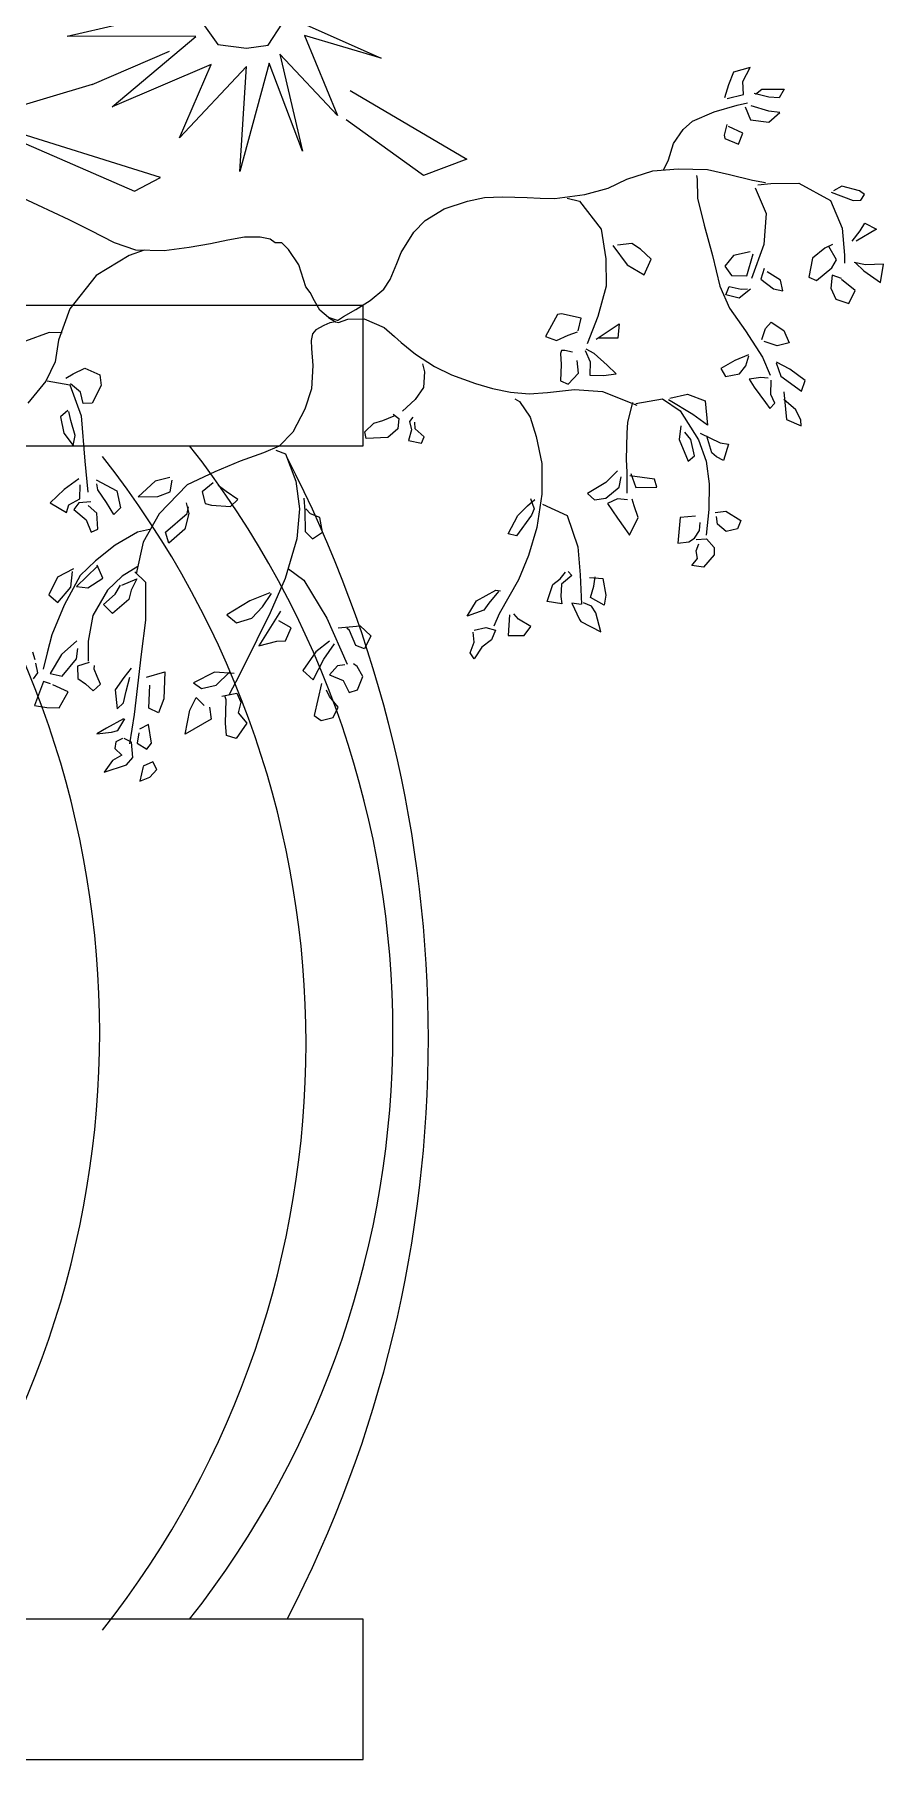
# Model space of a CAD drawing. Extents: x 83.79 to 84.7, y 88.08 to 89.17.
# Drawn here: x 84.392 to 84.7, y 88.076 to 88.701 of the extents above; entities that cross this region are included whole.
import ezdxf

# ---------------------------------------------------------------- set-up
doc = ezdxf.new("R2010")
doc.units = 0
doc.header["$LTSCALE"] = 0.02
doc.header["$MEASUREMENT"] = 0
doc.layers.get('0').update_dxf_attribs({"color": 3, "linetype": 'CONTINUOUS'})

msp = doc.modelspace()

# ---------------------------------------------------------------- linework, layer by layer
at = {"color": 6, "linetype": 'Continuous'}
for p, q in [((84.40401, 88.70087), (84.44196, 88.70953)), ((84.48761, 88.70628), (84.51785, 88.69292)), ((84.45068, 88.70069), (84.40401, 88.70087)), ((84.42029, 88.67522), (84.45068, 88.70069)), ((84.51785, 88.69292), (84.49008, 88.70105)), ((84.49008, 88.70105), (84.50201, 88.67215)), ((84.50201, 88.67215), (84.48107, 88.69436)), ((84.48107, 88.69436), (84.48936, 88.65915)), ((84.4562, 88.69057), (84.42029, 88.67522)), ((84.469, 88.68985), (84.44472, 88.66403)), ((84.47729, 88.69111), (84.46667, 88.65175)), ((84.46667, 88.65175), (84.469, 88.68985)), ((84.48936, 88.65915), (84.47729, 88.69111))]:
    msp.add_line(p, q, dxfattribs=at)
at = {"color": 2, "linetype": 'Continuous'}
for p, q in [((84.45199, 88.70719), (84.45868, 88.6978)), ((84.47685, 88.69761), (84.48208, 88.70556)), ((84.45868, 88.6978), (84.469, 88.69653)), ((84.469, 88.69653), (84.47685, 88.69761))]:
    msp.add_line(p, q, dxfattribs=at)
at = {"color": 86, "linetype": 'Continuous'}
for p, q in [((84.41302, 88.68335), (84.44108, 88.69545)), ((84.37391, 88.66836), (84.42843, 88.6447)), ((84.43788, 88.64958), (84.37914, 88.668)), ((84.42843, 88.6447), (84.43788, 88.64958))]:
    msp.add_line(p, q, dxfattribs=at)
at = {"color": 221, "linetype": 'Continuous'}
msp.add_line((84.44472, 88.66403), (84.4562, 88.69057), dxfattribs=at)
for p, q in [((84.64565, 88.68774), (84.64385, 88.68326)), ((84.65167, 88.68949), (84.64565, 88.68774)), ((84.649, 88.68442), (84.65167, 88.68949)), ((84.41302, 88.68335), (84.31488, 88.65409)), ((84.50666, 88.68118), (84.54897, 88.65626)), ((84.64385, 88.68326), (84.64244, 88.67853)), ((84.64933, 88.67969), (84.649, 88.68442)), ((84.65842, 88.67877), (84.65314, 88.6801)), ((84.65367, 88.67985), (84.65588, 88.68168)), ((84.65588, 88.68168), (84.66404, 88.6816)), ((84.66404, 88.6816), (84.66217, 88.67853)), ((84.64331, 88.67828), (84.64933, 88.67969)), ((84.64993, 88.6752), (84.6518, 88.67055)), ((84.65849, 88.67363), (84.65207, 88.67562)), ((84.66217, 88.67853), (84.65842, 88.67877)), ((84.53327, 88.6503), (84.5052, 88.67053)), ((84.64325, 88.66881), (84.64231, 88.66499)), ((84.64906, 88.66566), (84.64385, 88.66806)), ((84.6518, 88.67055), (84.65849, 88.66964)), ((84.66243, 88.67321), (84.65849, 88.67363)), ((84.65849, 88.66964), (84.66243, 88.67321)), ((84.64231, 88.66499), (84.64258, 88.66375)), ((84.64258, 88.66375), (84.64746, 88.66167)), ((84.64746, 88.66167), (84.64906, 88.66566)), ((84.54897, 88.65626), (84.53327, 88.6503)), ((84.63226, 88.65038), (84.6325, 88.64905)), ((84.68108, 88.64432), (84.68904, 88.64125)), ((84.68496, 88.64648), (84.68195, 88.64482)), ((84.69138, 88.64473), (84.68496, 88.64648)), ((84.69312, 88.64349), (84.69138, 88.64473)), ((84.69185, 88.64141), (84.69312, 88.64349)), ((84.58531, 88.64216), (84.58978, 88.64108)), ((84.68904, 88.64125), (84.69185, 88.64141)), ((84.68871, 88.62655), (84.69158, 88.63029)), ((84.69753, 88.63087), (84.69018, 88.62655)), ((84.69158, 88.63029), (84.69332, 88.63311)), ((84.69332, 88.63311), (84.69753, 88.63087)), ((84.60193, 88.62497), (84.60708, 88.61791)), ((84.60875, 88.62564), (84.60354, 88.62514)), ((84.61189, 88.62364), (84.60875, 88.62564)), ((84.67874, 88.62406), (84.67433, 88.6204)), ((84.68162, 88.6253), (84.67874, 88.62406)), ((84.68302, 88.61974), (84.68028, 88.62456)), ((84.60708, 88.61791), (84.61323, 88.61434)), ((84.61584, 88.61999), (84.61189, 88.62364)), ((84.61323, 88.61434), (84.61584, 88.61999)), ((84.64565, 88.6214), (84.64251, 88.61742)), ((84.65167, 88.62273), (84.64565, 88.6214)), ((84.65047, 88.61393), (84.65274, 88.6219)), ((84.67433, 88.6204), (84.673, 88.61351)), ((84.68135, 88.61683), (84.68302, 88.61974)), ((84.69352, 88.61791), (84.68944, 88.61883)), ((84.68991, 88.61874), (84.69298, 88.61584)), ((84.70007, 88.61825), (84.69352, 88.61791)), ((84.69893, 88.61152), (84.70007, 88.61825)), ((84.64251, 88.61742), (84.64498, 88.61409)), ((84.64498, 88.61409), (84.65047, 88.61393)), ((84.65675, 88.61667), (84.65561, 88.61277)), ((84.65561, 88.61277), (84.66016, 88.6092)), ((84.6627, 88.61235), (84.65782, 88.61542)), ((84.6635, 88.60853), (84.6627, 88.61235)), ((84.673, 88.61351), (84.67574, 88.61227)), ((84.67574, 88.61227), (84.68135, 88.61683)), ((84.68149, 88.61418), (84.68102, 88.60953)), ((84.68489, 88.61301), (84.68149, 88.61418)), ((84.68984, 88.60861), (84.68483, 88.6126)), ((84.69298, 88.61584), (84.69893, 88.61152)), ((84.64291, 88.60704), (84.64411, 88.61011)), ((84.64772, 88.60587), (84.64291, 88.60704)), ((84.64411, 88.61011), (84.64846, 88.60911)), ((84.6518, 88.60911), (84.64772, 88.60587)), ((84.64846, 88.60911), (84.6508, 88.6092)), ((84.66016, 88.6092), (84.6635, 88.60853)), ((84.68102, 88.60953), (84.68276, 88.60554)), ((84.68276, 88.60554), (84.68744, 88.60396)), ((84.68744, 88.60396), (84.68984, 88.60861)), ((84.58181, 88.5999), (84.57746, 88.59193)), ((84.58328, 88.60023), (84.58181, 88.5999)), ((84.59043, 88.59857), (84.58328, 88.60023)), ((84.58575, 88.59251), (84.5891, 88.59367)), ((84.5893, 88.594), (84.59043, 88.59857)), ((84.59585, 88.59101), (84.6042, 88.59657)), ((84.6042, 88.59657), (84.60367, 88.59134)), ((84.65595, 88.59085), (84.65728, 88.59483)), ((84.65728, 88.59483), (84.65936, 88.59716)), ((84.65936, 88.59716), (84.66397, 88.59417)), ((84.66397, 88.59417), (84.66584, 88.58968)), ((84.57746, 88.59193), (84.58147, 88.59051)), ((84.58147, 88.59051), (84.58575, 88.59251)), ((84.58328, 88.58694), (84.58288, 88.58578)), ((84.58455, 88.58686), (84.58328, 88.58694)), ((84.58722, 88.58628), (84.58455, 88.58686)), ((84.5919, 88.58686), (84.59371, 88.58279)), ((84.59511, 88.58586), (84.59217, 88.58736)), ((84.60367, 88.59134), (84.59685, 88.59134)), ((84.6615, 88.5886), (84.65682, 88.59018)), ((84.66584, 88.58968), (84.6615, 88.5886)), ((84.40612, 88.57847), (84.4104, 88.58047)), ((84.4104, 88.58047), (84.41588, 88.57814)), ((84.53287, 88.58213), (84.53354, 88.57922)), ((84.58288, 88.58578), (84.58321, 88.58188)), ((84.58321, 88.58188), (84.58288, 88.5759)), ((84.58943, 88.57872), (84.58896, 88.58329)), ((84.59371, 88.58279), (84.59357, 88.57798)), ((84.59979, 88.58163), (84.59511, 88.58586)), ((84.60313, 88.57839), (84.59979, 88.58163)), ((84.64612, 88.58329), (84.64104, 88.58038)), ((84.64104, 88.58038), (84.64271, 88.57748)), ((84.65107, 88.58528), (84.64612, 88.58329)), ((84.64779, 88.57839), (84.65013, 88.58138)), ((84.65013, 88.58138), (84.65127, 88.58495)), ((84.66116, 88.58246), (84.66277, 88.57764)), ((84.66611, 88.58013), (84.6613, 88.58271)), ((84.67166, 88.57598), (84.66611, 88.58013)), ((84.40351, 88.5769), (84.40612, 88.57847)), ((84.40886, 88.57175), (84.40518, 88.57482)), ((84.41635, 88.57424), (84.41307, 88.56776)), ((84.41588, 88.57814), (84.41635, 88.57424)), ((84.58288, 88.5759), (84.58569, 88.57474)), ((84.58569, 88.57474), (84.58943, 88.57872)), ((84.59357, 88.57798), (84.59852, 88.57789)), ((84.59852, 88.57789), (84.60313, 88.57839)), ((84.64271, 88.57748), (84.64779, 88.57839)), ((84.65555, 88.57715), (84.65134, 88.57648)), ((84.65134, 88.57648), (84.65321, 88.57366)), ((84.65822, 88.5769), (84.65555, 88.57715)), ((84.65922, 88.57092), (84.65929, 88.57615)), ((84.66277, 88.57764), (84.67032, 88.57216)), ((84.67032, 88.57216), (84.67166, 88.57598)), ((84.4098, 88.56768), (84.40886, 88.57175)), ((84.41307, 88.56776), (84.4098, 88.56768)), ((84.56639, 88.56942), (84.56807, 88.56843)), ((84.56807, 88.56843), (84.5719, 88.5627)), ((84.63094, 88.56369), (84.62212, 88.56901)), ((84.62259, 88.56967), (84.62901, 88.57108)), ((84.62901, 88.57108), (84.63542, 88.56868)), ((84.63542, 88.56868), (84.63629, 88.55988)), ((84.65321, 88.57366), (84.65728, 88.5681)), ((84.65728, 88.5681), (84.65889, 88.56585)), ((84.65889, 88.56585), (84.66063, 88.56776)), ((84.66063, 88.56776), (84.65922, 88.57092)), ((84.6639, 88.57191), (84.66484, 88.56187)), ((84.66832, 88.56536), (84.66397, 88.56909)), ((84.40425, 88.56519), (84.40157, 88.56286)), ((84.40157, 88.56286), (84.40278, 88.55697)), ((84.40532, 88.56154), (84.40458, 88.56477)), ((84.40692, 88.55614), (84.40532, 88.56154)), ((84.51522, 88.56062), (84.51843, 88.56154)), ((84.51843, 88.56154), (84.52258, 88.56328)), ((84.52224, 88.56378), (84.52425, 88.5622)), ((84.52425, 88.5622), (84.52398, 88.55855)), ((84.52933, 88.5627), (84.52819, 88.5612)), ((84.63629, 88.55988), (84.63094, 88.56369)), ((84.66484, 88.56187), (84.67019, 88.55963)), ((84.67012, 88.56162), (84.66832, 88.56536)), ((84.67019, 88.55963), (84.67012, 88.56162)), ((84.40278, 88.55697), (84.40619, 88.55249)), ((84.40619, 88.55249), (84.40692, 88.55614)), ((84.51201, 88.55747), (84.51522, 88.56062)), ((84.51241, 88.55506), (84.51201, 88.55747)), ((84.5203, 88.55539), (84.51241, 88.55506)), ((84.52398, 88.55855), (84.5203, 88.55539)), ((84.52886, 88.55813), (84.52779, 88.55431)), ((84.52819, 88.5612), (84.52886, 88.55813)), ((84.53026, 88.55846), (84.53013, 88.56087)), ((84.53347, 88.55564), (84.53026, 88.55846)), ((84.53247, 88.55332), (84.53347, 88.55564)), ((84.62653, 88.55963), (84.626, 88.55464)), ((84.63014, 88.55464), (84.628, 88.5573)), ((84.63355, 88.55689), (84.64084, 88.55348)), ((84.63783, 88.54983), (84.63603, 88.55581)), ((84.52779, 88.55431), (84.53247, 88.55332)), ((84.626, 88.55464), (84.62927, 88.54684)), ((84.63148, 88.54867), (84.63014, 88.55464)), ((84.6395, 88.54842), (84.63783, 88.54983)), ((84.64084, 88.55348), (84.64385, 88.55298)), ((84.64385, 88.55298), (84.64198, 88.54701)), ((84.6036, 88.54327), (84.59939, 88.53903)), ((84.62927, 88.54684), (84.63148, 88.54867)), ((84.64198, 88.54701), (84.6395, 88.54842)), ((84.40291, 88.53654), (84.39783, 88.53173)), ((84.40826, 88.54036), (84.40291, 88.53654)), ((84.40859, 88.53314), (84.40873, 88.5382)), ((84.41448, 88.54003), (84.42196, 88.53605)), ((84.41508, 88.53638), (84.41481, 88.53854)), ((84.41822, 88.53181), (84.41508, 88.53638)), ((84.43594, 88.53953), (84.42978, 88.53389)), ((84.44122, 88.54086), (84.43594, 88.53953)), ((84.44135, 88.53563), (84.44209, 88.53987)), ((84.45699, 88.53895), (84.45298, 88.53571)), ((84.46167, 88.5358), (84.4588, 88.53796)), ((84.59939, 88.53903), (84.59277, 88.53505)), ((84.59939, 88.53339), (84.6042, 88.53737)), ((84.6042, 88.53737), (84.60487, 88.54111)), ((84.61704, 88.54028), (84.60808, 88.54153)), ((84.60848, 88.54227), (84.61029, 88.53729)), ((84.61029, 88.53729), (84.61791, 88.53737)), ((84.61791, 88.53737), (84.61704, 88.54028)), ((84.39783, 88.53173), (84.40378, 88.52816)), ((84.40378, 88.52816), (84.40458, 88.53098)), ((84.40458, 88.53098), (84.40859, 88.53314)), ((84.40819, 88.53173), (84.40639, 88.52924)), ((84.4126, 88.53206), (84.40819, 88.53173)), ((84.41474, 88.52791), (84.41167, 88.53073)), ((84.42096, 88.52749), (84.41822, 88.53181)), ((84.42196, 88.53605), (84.42337, 88.5299)), ((84.42978, 88.53389), (84.43687, 88.53397)), ((84.43687, 88.53397), (84.44135, 88.53563)), ((84.44717, 88.53165), (84.44817, 88.52783)), ((84.44757, 88.52783), (84.44804, 88.53023)), ((84.45298, 88.53571), (84.45405, 88.5314)), ((84.45405, 88.5314), (84.45633, 88.53081)), ((84.45633, 88.53081), (84.46328, 88.5304)), ((84.46595, 88.53289), (84.46167, 88.5358)), ((84.46328, 88.5304), (84.46595, 88.53289)), ((84.48989, 88.53339), (84.49015, 88.52882)), ((84.5675, 88.52708), (84.57091, 88.53065)), ((84.57091, 88.53065), (84.57365, 88.53289)), ((84.57205, 88.53331), (84.57338, 88.52949)), ((84.59277, 88.53505), (84.59531, 88.53281)), ((84.59531, 88.53281), (84.59939, 88.53339)), ((84.60354, 88.53314), (84.59993, 88.5314)), ((84.59993, 88.5314), (84.6036, 88.52608)), ((84.60721, 88.53281), (84.60354, 88.53314)), ((84.60969, 88.53065), (84.60895, 88.53297)), ((84.61109, 88.52641), (84.60969, 88.53065)), ((84.40639, 88.52924), (84.41093, 88.5255)), ((84.41093, 88.5255), (84.41267, 88.52102)), ((84.41508, 88.52218), (84.41474, 88.52791)), ((84.42337, 88.5299), (84.42096, 88.52749)), ((84.43968, 88.5211), (84.44757, 88.52783)), ((84.44817, 88.52783), (84.44663, 88.52218)), ((84.49015, 88.52882), (84.49029, 88.52135)), ((84.49229, 88.52766), (84.49055, 88.52957)), ((84.49563, 88.52641), (84.49229, 88.52766)), ((84.49664, 88.5211), (84.49563, 88.52641)), ((84.56389, 88.52044), (84.5675, 88.52708)), ((84.57238, 88.52716), (84.56697, 88.51977)), ((84.57338, 88.52949), (84.57238, 88.52716)), ((84.6036, 88.52608), (84.60628, 88.52243)), ((84.60795, 88.51994), (84.61109, 88.52641)), ((84.62633, 88.52641), (84.62546, 88.51703)), ((84.63188, 88.52683), (84.62633, 88.52641)), ((84.63328, 88.52168), (84.63355, 88.52459)), ((84.63903, 88.52816), (84.64284, 88.52866)), ((84.6399, 88.52401), (84.6395, 88.52675)), ((84.64305, 88.52127), (84.6399, 88.52401)), ((84.64284, 88.52866), (84.64833, 88.52533)), ((84.64833, 88.52533), (84.64712, 88.52226)), ((84.41267, 88.52102), (84.41508, 88.52218)), ((84.44088, 88.51703), (84.43968, 88.5211)), ((84.44663, 88.52218), (84.44088, 88.51703)), ((84.49029, 88.52135), (84.49296, 88.51869)), ((84.49296, 88.51869), (84.49664, 88.5211)), ((84.56697, 88.51977), (84.56389, 88.52044)), ((84.60628, 88.52243), (84.60795, 88.51994)), ((84.62546, 88.51703), (84.62941, 88.51753)), ((84.62941, 88.51753), (84.63155, 88.51886)), ((84.63155, 88.51886), (84.63328, 88.52168)), ((84.63215, 88.51844), (84.63582, 88.51869)), ((84.63582, 88.51869), (84.63863, 88.51554)), ((84.64712, 88.52226), (84.64305, 88.52127)), ((84.63061, 88.50898), (84.63255, 88.51155)), ((84.63208, 88.51429), (84.63315, 88.51678)), ((84.63255, 88.51155), (84.63208, 88.51429)), ((84.63863, 88.51288), (84.63482, 88.5084)), ((84.63863, 88.51554), (84.63863, 88.51288)), ((84.40632, 88.50782), (84.40044, 88.50474)), ((84.40532, 88.50109), (84.40592, 88.50682)), ((84.41494, 88.50856), (84.40739, 88.50134)), ((84.41688, 88.50441), (84.41488, 88.50906)), ((84.58274, 88.50408), (84.58468, 88.50657)), ((84.58702, 88.50532), (84.58401, 88.50275)), ((84.58569, 88.50674), (84.58702, 88.50532)), ((84.63482, 88.5084), (84.63061, 88.50898)), ((84.40044, 88.50474), (84.39736, 88.49835)), ((84.40057, 88.49553), (84.40532, 88.50109)), ((84.40739, 88.50134), (84.41153, 88.50092)), ((84.41153, 88.50092), (84.41688, 88.50441)), ((84.42143, 88.4986), (84.42337, 88.50184)), ((84.42377, 88.50184), (84.42925, 88.50416)), ((84.42718, 88.50001), (84.42638, 88.49669)), ((84.42925, 88.50416), (84.42718, 88.50001)), ((84.47745, 88.49901), (84.4703, 88.49619)), ((84.55246, 88.49611), (84.55941, 88.50001)), ((84.56041, 88.4996), (84.55694, 88.49536)), ((84.55941, 88.50001), (84.56122, 88.49984)), ((84.57806, 88.49594), (84.5802, 88.50209)), ((84.5802, 88.50209), (84.58274, 88.50408)), ((84.58328, 88.50225), (84.58301, 88.49769)), ((84.58401, 88.50275), (84.58328, 88.50225)), ((84.59344, 88.50466), (84.59832, 88.50425)), ((84.59377, 88.49735), (84.59498, 88.50151)), ((84.59498, 88.50151), (84.59545, 88.50483)), ((84.59832, 88.50425), (84.59939, 88.49827)), ((84.39736, 88.49835), (84.40057, 88.49553)), ((84.41722, 88.49486), (84.42143, 88.4986)), ((84.42049, 88.49162), (84.41722, 88.49486)), ((84.42638, 88.49669), (84.42049, 88.49162)), ((84.4703, 88.49619), (84.46194, 88.49113)), ((84.47097, 88.48988), (84.47484, 88.49395)), ((84.47484, 88.49395), (84.47812, 88.49876)), ((84.54905, 88.49063), (84.55246, 88.49611)), ((84.55513, 88.49279), (84.54905, 88.49063)), ((84.55694, 88.49536), (84.55513, 88.49279)), ((84.58341, 88.49503), (84.57806, 88.49594)), ((84.58301, 88.49769), (84.58341, 88.49503)), ((84.58702, 88.49536), (84.58976, 88.48938)), ((84.59037, 88.49486), (84.58702, 88.49536)), ((84.59418, 88.49428), (84.5913, 88.49544)), ((84.59879, 88.49461), (84.59377, 88.49735)), ((84.59578, 88.49187), (84.59418, 88.49428)), ((84.59939, 88.49827), (84.59879, 88.49461)), ((84.46194, 88.49113), (84.46542, 88.48814)), ((84.46542, 88.48814), (84.47097, 88.48988)), ((84.48133, 88.49237), (84.47357, 88.47983)), ((84.48521, 88.48639), (84.48073, 88.48897)), ((84.4832, 88.48166), (84.48521, 88.48639)), ((84.50225, 88.48639), (84.51028, 88.48714)), ((84.5064, 88.4854), (84.5054, 88.48631)), ((84.51028, 88.48714), (84.51415, 88.48349)), ((84.55159, 88.48548), (84.5558, 88.48648)), ((84.5558, 88.48648), (84.55935, 88.48548)), ((84.56443, 88.49113), (84.56389, 88.48357)), ((84.5677, 88.48947), (84.56603, 88.49146)), ((84.57211, 88.48689), (84.5677, 88.48947)), ((84.56971, 88.48357), (84.57211, 88.48689)), ((84.58976, 88.48938), (84.5903, 88.48864)), ((84.5903, 88.48864), (84.59758, 88.48498)), ((84.59758, 88.48498), (84.59578, 88.49187)), ((84.39839, 88.48382), (84.39671, 88.47734)), ((84.40752, 88.48166), (84.40191, 88.47676)), ((84.47357, 88.47983), (84.48006, 88.48158)), ((84.48006, 88.48158), (84.4832, 88.48166)), ((84.49911, 88.48149), (84.49423, 88.47768)), ((84.49704, 88.47502), (84.50092, 88.48058)), ((84.50867, 88.48), (84.5064, 88.4854)), ((84.51415, 88.48349), (84.51181, 88.47875)), ((84.55019, 88.47726), (84.55166, 88.48116)), ((84.55166, 88.48116), (84.55119, 88.48482)), ((84.55787, 88.48199), (84.55433, 88.47942)), ((84.55935, 88.48548), (84.55787, 88.48199)), ((84.56389, 88.48357), (84.56971, 88.48357)), ((84.39241, 88.47477), (84.39154, 88.47759)), ((84.40191, 88.47676), (84.39783, 88.46987)), ((84.40217, 88.46887), (84.40739, 88.4751)), ((84.40739, 88.4751), (84.40786, 88.47892)), ((84.412, 88.47386), (84.40779, 88.47253)), ((84.49423, 88.47768), (84.48948, 88.47087)), ((84.49323, 88.46755), (84.49704, 88.47502)), ((84.51181, 88.47875), (84.50867, 88.48)), ((84.55159, 88.4751), (84.55019, 88.47726)), ((84.55433, 88.47942), (84.55159, 88.4751)), ((84.39175, 88.46788), (84.39335, 88.47004)), ((84.39335, 88.47004), (84.39268, 88.47361)), ((84.39783, 88.46987), (84.40217, 88.46887)), ((84.40779, 88.47253), (84.40792, 88.46796)), ((84.40792, 88.46796), (84.4106, 88.46605)), ((84.41381, 88.47145), (84.41394, 88.47269)), ((84.41488, 88.46871), (84.41381, 88.47145)), ((84.41615, 88.46597), (84.41488, 88.46871)), ((84.4245, 88.46838), (84.42143, 88.46389)), ((84.42724, 88.4717), (84.4245, 88.46838)), ((84.42544, 88.46339), (84.42678, 88.46846)), ((84.43279, 88.46846), (84.43941, 88.47037)), ((84.43941, 88.47037), (84.43901, 88.46065)), ((84.45746, 88.47029), (84.44977, 88.46647)), ((84.46461, 88.46979), (84.45746, 88.47029)), ((84.458, 88.46564), (84.46288, 88.47029)), ((84.48948, 88.47087), (84.49323, 88.46755)), ((84.50199, 88.47261), (84.49911, 88.46929)), ((84.49911, 88.46929), (84.50406, 88.4673)), ((84.50473, 88.47294), (84.50199, 88.47261)), ((84.50914, 88.47236), (84.5078, 88.47327)), ((84.51121, 88.46879), (84.50914, 88.47236)), ((84.50927, 88.46389), (84.51121, 88.46879)), ((84.39542, 88.46688), (84.39221, 88.45816)), ((84.39796, 88.46613), (84.39542, 88.46688)), ((84.40431, 88.46323), (84.39877, 88.46572)), ((84.4011, 88.45733), (84.40431, 88.46323)), ((84.4106, 88.46605), (84.41347, 88.46348)), ((84.41347, 88.46348), (84.41615, 88.46597)), ((84.42143, 88.46389), (84.42216, 88.457)), ((84.42444, 88.45916), (84.42544, 88.46339)), ((84.4336, 88.45725), (84.43393, 88.46555)), ((84.44977, 88.46647), (84.45278, 88.46439)), ((84.45278, 88.46439), (84.458, 88.46564)), ((84.46007, 88.46165), (84.46548, 88.46265)), ((84.46161, 88.46024), (84.46121, 88.46173)), ((84.46548, 88.46265), (84.46702, 88.45941)), ((84.49624, 88.46622), (84.49356, 88.45459)), ((84.49918, 88.46148), (84.49804, 88.46381)), ((84.50232, 88.45758), (84.49918, 88.46148)), ((84.50406, 88.4673), (84.50633, 88.46298)), ((84.50633, 88.46298), (84.50927, 88.46389)), ((84.39221, 88.45816), (84.39663, 88.4575)), ((84.39663, 88.4575), (84.4011, 88.45733)), ((84.42216, 88.457), (84.42444, 88.45916)), ((84.43714, 88.45559), (84.4336, 88.45725)), ((84.43901, 88.46065), (84.43714, 88.45559)), ((84.44677, 88.44778), (84.44844, 88.4565)), ((84.44844, 88.4565), (84.45078, 88.46115)), ((84.45078, 88.46115), (84.45365, 88.45816)), ((84.45559, 88.45758), (84.45626, 88.45326)), ((84.46141, 88.45185), (84.46161, 88.46024)), ((84.46702, 88.45941), (84.46602, 88.45559)), ((84.46602, 88.45559), (84.46916, 88.45185)), ((84.50051, 88.45385), (84.50232, 88.45758)), ((84.41822, 88.45003), (84.41474, 88.44795)), ((84.42444, 88.45343), (84.41822, 88.45003)), ((84.42009, 88.44853), (84.42243, 88.44911)), ((84.42243, 88.44911), (84.42497, 88.45343)), ((84.43353, 88.45135), (84.43019, 88.44969)), ((84.43453, 88.44455), (84.43353, 88.45135)), ((84.45626, 88.45326), (84.44677, 88.44778)), ((84.46181, 88.44729), (84.46141, 88.45185)), ((84.46916, 88.45185), (84.46535, 88.44621)), ((84.49356, 88.45459), (84.4961, 88.45277)), ((84.4961, 88.45277), (84.50051, 88.45385)), ((84.41474, 88.44795), (84.42009, 88.44853)), ((84.4217, 88.44504), (84.42129, 88.44264)), ((84.42129, 88.44264), (84.42377, 88.44023)), ((84.4241, 88.44621), (84.4217, 88.44504)), ((84.42731, 88.44488), (84.4247, 88.44621)), ((84.42778, 88.43932), (84.42731, 88.44488)), ((84.43005, 88.44828), (84.42938, 88.44455)), ((84.42938, 88.44455), (84.43293, 88.44239)), ((84.43293, 88.44239), (84.43453, 88.44455)), ((84.46535, 88.44621), (84.46181, 88.44729)), ((84.42049, 88.43824), (84.41748, 88.434)), ((84.41748, 88.434), (84.42551, 88.43674)), ((84.42377, 88.44023), (84.42049, 88.43824)), ((84.42551, 88.43674), (84.42778, 88.43932)), ((84.43507, 88.43774), (84.43159, 88.43624)), ((84.43647, 88.43508), (84.43507, 88.43774)), ((84.43152, 88.43616), (84.43032, 88.43076)), ((84.43032, 88.43076), (84.434, 88.43226)), ((84.434, 88.43226), (84.43647, 88.43508))]:
    msp.add_line(p, q)
at = {"color": 2}
for p, q in [((84.63865, 88.67346), (84.64704, 88.67587)), ((84.64704, 88.67587), (84.65079, 88.6767)), ((84.62739, 88.66707), (84.63083, 88.67006)), ((84.63083, 88.67006), (84.63865, 88.67346)), ((84.62212, 88.65602), (84.62396, 88.66192)), ((84.62396, 88.66192), (84.62739, 88.66707)), ((84.62037, 88.65254), (84.62212, 88.65602)), ((84.60017, 88.64573), (84.60695, 88.64905)), ((84.60695, 88.64905), (84.61645, 88.65204)), ((84.61645, 88.65204), (84.62556, 88.65279)), ((84.62556, 88.65279), (84.63618, 88.65254)), ((84.6325, 88.64905), (84.63266, 88.64216)), ((84.63618, 88.65254), (84.64416, 88.65071)), ((84.64416, 88.65071), (84.65255, 88.64863)), ((84.39336, 88.63958), (84.3825, 88.64465)), ((84.58084, 88.64199), (84.59178, 88.64349)), ((84.59178, 88.64349), (84.60017, 88.64573)), ((84.65255, 88.64863), (84.65726, 88.6478)), ((84.6535, 88.64589), (84.6575, 88.63651)), ((84.65446, 88.64697), (84.65917, 88.64747)), ((84.65917, 88.64747), (84.66931, 88.64756)), ((84.66931, 88.64756), (84.68089, 88.64125)), ((84.4047, 88.63427), (84.39336, 88.63958)), ((84.53389, 88.63402), (84.54076, 88.63826)), ((84.54076, 88.63826), (84.54922, 88.64108)), ((84.54922, 88.64108), (84.55537, 88.64232)), ((84.55537, 88.64232), (84.56184, 88.64257)), ((84.56184, 88.64257), (84.57086, 88.64241)), ((84.57086, 88.64241), (84.57557, 88.64208)), ((84.57557, 88.64208), (84.58084, 88.64199)), ((84.58978, 88.64108), (84.59761, 88.63087)), ((84.63266, 88.64216), (84.63506, 88.63228)), ((84.6575, 88.63651), (84.6567, 88.6253)), ((84.68089, 88.64125), (84.68504, 88.6312)), ((84.41252, 88.63045), (84.4047, 88.63427)), ((84.42122, 88.62597), (84.41252, 88.63045)), ((84.52974, 88.62979), (84.53389, 88.63402)), ((84.59761, 88.63087), (84.59937, 88.62016)), ((84.63506, 88.63228), (84.63801, 88.62132)), ((84.68504, 88.6312), (84.68592, 88.62148)), ((84.42889, 88.62323), (84.42122, 88.62597)), ((84.44829, 88.62422), (84.43919, 88.62306)), ((84.45596, 88.62555), (84.44829, 88.62422)), ((84.46227, 88.62696), (84.45596, 88.62555)), ((84.46834, 88.62796), (84.46227, 88.62696)), ((84.474, 88.62804), (84.46834, 88.62796)), ((84.4776, 88.6273), (84.474, 88.62804)), ((84.47943, 88.62597), (84.4776, 88.6273)), ((84.48183, 88.62588), (84.47943, 88.62597)), ((84.48423, 88.62348), (84.48183, 88.62588)), ((84.52519, 88.62248), (84.52974, 88.62979)), ((84.6567, 88.6253), (84.65223, 88.61301)), ((84.42649, 88.6214), (84.41452, 88.61409)), ((84.43192, 88.62323), (84.42649, 88.6214)), ((84.43919, 88.62306), (84.42889, 88.62323)), ((84.48798, 88.61791), (84.48423, 88.62348)), ((84.48974, 88.6126), (84.48798, 88.61791)), ((84.5212, 88.61268), (84.52351, 88.61849)), ((84.52351, 88.61849), (84.52519, 88.62248)), ((84.59937, 88.62016), (84.59953, 88.61019)), ((84.63801, 88.62132), (84.64065, 88.61028)), ((84.68592, 88.62148), (84.68592, 88.61858)), ((84.41452, 88.61409), (84.40502, 88.60197)), ((84.49061, 88.61003), (84.48974, 88.6126)), ((84.51888, 88.60911), (84.5212, 88.61268)), ((84.49213, 88.60787), (84.49061, 88.61003)), ((84.49365, 88.60496), (84.49213, 88.60787)), ((84.51393, 88.60504), (84.51888, 88.60911)), ((84.59953, 88.61019), (84.59649, 88.59923)), ((84.64065, 88.61028), (84.64424, 88.60222)), ((84.40502, 88.60197), (84.40086, 88.59068)), ((84.49564, 88.60156), (84.49365, 88.60496)), ((84.49884, 88.59882), (84.49564, 88.60156)), ((84.49884, 88.59882), (84.50131, 88.59732)), ((84.50131, 88.59799), (84.49884, 88.59882)), ((84.50203, 88.59774), (84.50419, 88.59923)), ((84.50419, 88.59923), (84.50874, 88.60172)), ((84.50874, 88.60172), (84.51393, 88.60504)), ((84.59649, 88.59923), (84.59258, 88.58927)), ((84.64424, 88.60222), (84.64999, 88.59408)), ((84.39751, 88.59342), (84.38889, 88.59026)), ((84.40222, 88.59325), (84.39751, 88.59342)), ((84.49293, 88.593), (84.49253, 88.59051)), ((84.49421, 88.59442), (84.49293, 88.593)), ((84.49708, 88.59591), (84.49421, 88.59442)), ((84.49932, 88.59691), (84.49708, 88.59591)), ((84.50131, 88.59732), (84.49932, 88.59691)), ((84.50203, 88.59774), (84.50131, 88.59799)), ((84.50131, 88.59732), (84.50243, 88.59707)), ((84.50243, 88.59707), (84.50578, 88.59832)), ((84.50578, 88.59832), (84.51169, 88.5984)), ((84.51169, 88.5984), (84.51896, 88.59525)), ((84.51896, 88.59525), (84.52271, 88.59201)), ((84.64999, 88.59408), (84.65622, 88.58454)), ((84.40086, 88.59068), (84.39959, 88.58279)), ((84.49253, 88.59051), (84.49261, 88.58769)), ((84.49261, 88.58769), (84.49309, 88.58146)), ((84.52271, 88.59201), (84.52519, 88.58985)), ((84.52519, 88.58985), (84.5303, 88.58561)), ((84.39959, 88.58279), (84.39631, 88.57573)), ((84.49309, 88.58146), (84.49261, 88.57299)), ((84.5303, 88.58561), (84.53724, 88.58113)), ((84.53724, 88.58113), (84.54339, 88.57806)), ((84.65622, 88.58454), (84.65893, 88.57798)), ((84.39631, 88.57573), (84.38976, 88.56785)), ((84.39679, 88.5759), (84.40494, 88.57449)), ((84.40494, 88.57449), (84.40909, 88.56328)), ((84.53354, 88.57922), (84.53321, 88.57349)), ((84.54339, 88.57806), (84.5521, 88.5749)), ((84.5521, 88.5749), (84.55824, 88.57308)), ((84.49261, 88.57299), (84.49021, 88.56569)), ((84.53026, 88.56909), (84.52565, 88.56486)), ((84.53321, 88.57349), (84.53026, 88.56909)), ((84.55824, 88.57308), (84.56479, 88.57175)), ((84.56479, 88.57175), (84.5715, 88.57117)), ((84.5715, 88.57117), (84.57821, 88.57167)), ((84.57821, 88.57167), (84.58803, 88.57275)), ((84.58803, 88.57275), (84.59817, 88.572)), ((84.59817, 88.572), (84.61063, 88.5671)), ((84.60903, 88.5681), (84.60727, 88.56087)), ((84.61023, 88.56768), (84.61997, 88.56942)), ((84.61997, 88.56942), (84.62636, 88.56502)), ((84.40909, 88.56328), (84.41045, 88.54676)), ((84.49021, 88.56569), (84.48582, 88.5573)), ((84.5719, 88.5627), (84.57413, 88.55572)), ((84.62636, 88.56502), (84.63298, 88.55456)), ((84.48582, 88.5573), (84.48087, 88.55224)), ((84.57413, 88.55572), (84.57621, 88.54593)), ((84.60695, 88.55697), (84.60679, 88.54742)), ((84.60727, 88.56087), (84.60695, 88.55697)), ((84.4752, 88.54975), (84.46674, 88.54684)), ((84.48087, 88.55224), (84.4752, 88.54975)), ((84.47967, 88.55083), (84.48319, 88.54941)), ((84.48319, 88.54941), (84.48694, 88.53953)), ((84.63298, 88.55456), (84.6357, 88.54684)), ((84.41045, 88.54676), (84.41148, 88.53555)), ((84.45756, 88.54294), (84.44757, 88.5382)), ((84.46674, 88.54684), (84.45756, 88.54294)), ((84.57621, 88.54593), (84.57613, 88.53488)), ((84.60679, 88.54742), (84.60703, 88.54285)), ((84.60703, 88.54285), (84.60703, 88.53513)), ((84.6357, 88.54684), (84.63682, 88.53854)), ((84.44757, 88.5382), (84.43735, 88.52774)), ((84.48694, 88.53953), (84.48822, 88.52957)), ((84.63682, 88.53854), (84.63674, 88.52924)), ((84.57613, 88.53488), (84.57437, 88.52276)), ((84.57645, 88.53123), (84.58531, 88.52708)), ((84.43735, 88.52774), (84.43153, 88.51745)), ((84.48822, 88.52957), (84.48726, 88.51869)), ((84.58531, 88.52708), (84.58915, 88.51579)), ((84.63674, 88.52924), (84.6357, 88.52002)), ((84.42953, 88.52102), (84.42138, 88.51637)), ((84.43392, 88.52201), (84.42953, 88.52102)), ((84.48726, 88.51869), (84.48303, 88.50425)), ((84.57437, 88.52276), (84.57134, 88.51263)), ((84.42138, 88.51637), (84.41428, 88.51072)), ((84.43153, 88.51745), (84.42905, 88.50599)), ((84.57134, 88.51263), (84.56767, 88.50375)), ((84.58915, 88.51579), (84.59002, 88.50557)), ((84.40877, 88.50532), (84.40286, 88.49461)), ((84.41428, 88.51072), (84.40877, 88.50532)), ((84.42394, 88.50516), (84.41867, 88.50001)), ((84.42961, 88.50865), (84.42394, 88.50516)), ((84.42857, 88.50665), (84.4324, 88.50292)), ((84.48423, 88.50782), (84.48981, 88.50366)), ((84.59002, 88.50557), (84.5905, 88.49495)), ((84.41867, 88.50001), (84.41332, 88.49088)), ((84.4324, 88.50292), (84.4324, 88.48913)), ((84.48303, 88.50425), (84.47768, 88.49179)), ((84.48981, 88.50366), (84.49812, 88.48988)), ((84.56767, 88.50375), (84.56072, 88.49146)), ((84.40286, 88.49461), (84.39839, 88.48382)), ((84.41332, 88.49088), (84.41164, 88.48149)), ((84.4324, 88.48913), (84.43081, 88.47685)), ((84.47768, 88.49179), (84.47281, 88.48199)), ((84.49812, 88.48988), (84.50554, 88.47319)), ((84.56072, 88.49146), (84.55872, 88.48698)), ((84.41164, 88.48149), (84.41164, 88.47435)), ((84.47281, 88.48199), (84.46634, 88.46904)), ((84.39671, 88.47734), (84.39527, 88.47137)), ((84.43081, 88.47685), (84.42945, 88.4653)), ((84.46634, 88.46904), (84.46275, 88.46223)), ((84.42945, 88.4653), (84.42825, 88.45493)), ((84.42825, 88.45493), (84.42665, 88.4443))]:
    msp.add_line(p, q, dxfattribs=at)
at = {"color": 1, "linetype": 'Continuous'}
for points in [[(83.88912, 88.55239), (84.51137, 88.55239), (84.51137, 88.6032), (83.88912, 88.6032)], [(83.88912, 88.07615), (84.51137, 88.07615), (84.51137, 88.12697), (83.88912, 88.12697)]]:
    msp.add_lwpolyline(points, close=True, dxfattribs=at)
for centre, radius, start, end in [((84.07222, 88.33968), 0.34357, 321.7483, 38.2517), ((84.17856, 88.33968), 0.34357, 321.7483, 38.2517), ((84.14705, 88.33574), 0.34357, 321.7483, 38.2517), ((84.07644, 88.33753), 0.45857, 332.66574, 27.33426)]:
    msp.add_arc(centre, radius, start, end, dxfattribs=at)

doc.saveas('drawing.dxf')
